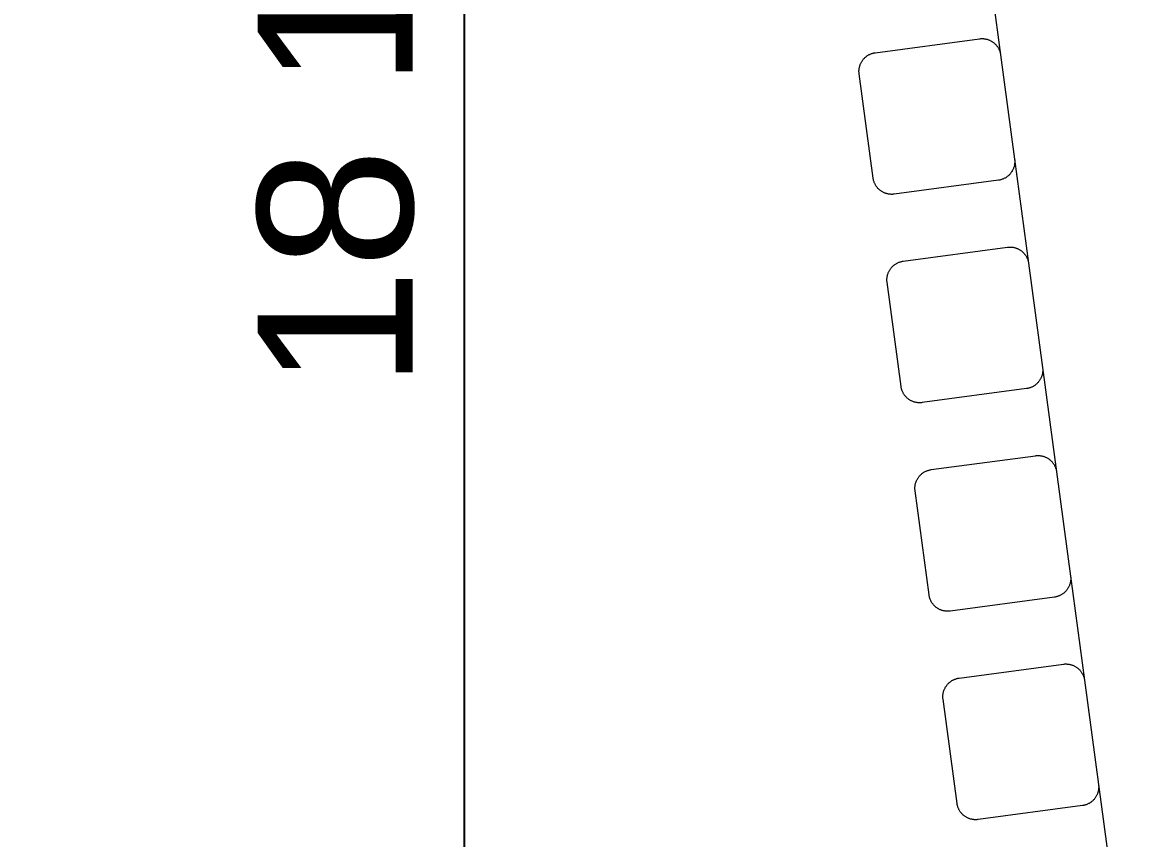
# Model space of a CAD drawing. Header units: inches. Extents: x 1 to 179, y 2 to 121.
# Drawn here: x 125.6 to 137.37, y 104.58 to 113.13 of the extents above; entities that cross this region are included whole.
import ezdxf

# ---------------------------------------------------------------- set-up
doc = ezdxf.new("R2010")
doc.units = ezdxf.units.IN
doc.layers.add('ZANO_R', color=7, linetype='Continuous', lineweight=0)
doc.layers.add('ZANO_W', color=1, linetype='Continuous', lineweight=0)
doc.styles.get("Standard").update_dxf_attribs({"font": 'arial.ttf'})
doc.dimstyles.new('amerykanie', dxfattribs={"dimtxt": 50, "dimasz": 50, "dimexe": 0.5, "dimexo": 0.5, "dimgap": 1, "dimtad": 1, "dimdec": 0, "dimzin": 0, "dimlunit": 5, "dimtxsty": 'Standard', "dimcen": 0.09, "dimclrd": 1, "dimclre": 1, "dimclrt": 1, "dimazin": 0, "dimtfac": 1, "dimtdec": 0, "dimtmove": 0, "dimatfit": 3, "dimfxl": 1, "dimtzin": 0, "dimarcsym": 1})

# ---------------------------------------------------------------- blocks, each defined once
blk = doc.blocks.new('*D412')
at = {"layer": 'ZANO_W', "color": 1, "lineweight": -2}
for p, q in [((133.011, 121.497), (129.727, 121.497)), ((130.227, 120.497), (130.227, 104.397)), ((133.011, 103.397), (129.727, 103.397))]:
    blk.add_line(p, q, dxfattribs=at)
at = {"layer": 'ZANO_W', "color": 1}
for points in [[(130.393, 120.497), (130.06, 120.497), (130.227, 121.497)], [(130.06, 104.397), (130.393, 104.397), (130.227, 103.397)]]:
    blk.add_solid(points, dxfattribs=at)
at = {"layer": 'ZANO_W', "color": 1, "insert": (128.886, 112.447), "char_height": 1.625, "attachment_point": 5, "rotation": 90}
blk.add_mtext('18 1/8', dxfattribs=at)
blk = doc.blocks.new('*D413')
at = {"layer": 'ZANO_W', "color": 1, "lineweight": -2}
blk.add_line((152.675, 106.534), (152.91, 108.289), dxfattribs=at)
blk.add_arc((152.254, 103.397), 4.436, 12.9441, 69.4139, dxfattribs=at)
at = {"layer": 'ZANO_W', "color": 1}
for points in [[(153.854, 107.711), (153.773, 107.388), (152.844, 107.793)], [(156.411, 104.372), (156.742, 104.409), (156.689, 103.397)]]:
    blk.add_solid(points, dxfattribs=at)
at = {"layer": 'ZANO_W', "color": 1, "insert": (157.019, 108.634), "char_height": 1.625, "attachment_point": 5}
blk.add_mtext("82%%d21'", dxfattribs=at)

msp = doc.modelspace()

# ---------------------------------------------------------------- linework, layer by layer
at = {"layer": 'ZANO_R'}
for p, q in [((135.7029, 113.8855), (135.8495, 112.79293)), ((134.53565, 112.81526), (135.62822, 112.96185)), ((135.62822, 112.96185), (135.63489, 112.96263)), ((135.63489, 112.96263), (135.64159, 112.96318)), ((135.64159, 112.96318), (135.64831, 112.96351)), ((135.64831, 112.96351), (135.65503, 112.9636)), ((135.65503, 112.9636), (135.66175, 112.96346)), ((135.66175, 112.96346), (135.66846, 112.9631)), ((135.66846, 112.9631), (135.67516, 112.9625)), ((135.67516, 112.9625), (135.68183, 112.96168)), ((135.68183, 112.96168), (135.68847, 112.96063)), ((135.68847, 112.96063), (135.69507, 112.95935)), ((135.69507, 112.95935), (135.70162, 112.95785)), ((135.70162, 112.95785), (135.70811, 112.95613)), ((135.70811, 112.95613), (135.71455, 112.95418)), ((135.71455, 112.95418), (135.72091, 112.95202)), ((135.72091, 112.95202), (135.7272, 112.94964)), ((135.7272, 112.94964), (135.7334, 112.94705)), ((135.7334, 112.94705), (135.73951, 112.94425)), ((135.73951, 112.94425), (135.74552, 112.94124)), ((135.74552, 112.94124), (135.75142, 112.93803)), ((135.75142, 112.93803), (135.75722, 112.93461)), ((135.75722, 112.93461), (135.76289, 112.931)), ((135.76289, 112.931), (135.76843, 112.9272)), ((135.76843, 112.9272), (135.77384, 112.92322)), ((135.77384, 112.92322), (135.77912, 112.91905)), ((135.77912, 112.91905), (135.78424, 112.9147)), ((135.78424, 112.9147), (135.78922, 112.91018)), ((135.78922, 112.91018), (135.79404, 112.9055)), ((135.79404, 112.9055), (135.79869, 112.90065)), ((135.79869, 112.90065), (135.80318, 112.89564)), ((135.80318, 112.89564), (135.80749, 112.89049)), ((135.80749, 112.89049), (135.81163, 112.88519)), ((135.81163, 112.88519), (135.81558, 112.87975)), ((135.81558, 112.87975), (135.81934, 112.87418)), ((134.42308, 112.7598), (134.42793, 112.76445)), ((134.42793, 112.76445), (134.43293, 112.76894)), ((134.43293, 112.76894), (134.43809, 112.77325)), ((134.43809, 112.77325), (134.44339, 112.77739)), ((134.44339, 112.77739), (134.44882, 112.78134)), ((134.44882, 112.78134), (134.45439, 112.7851)), ((134.45439, 112.7851), (134.46009, 112.78868)), ((134.46009, 112.78868), (134.4659, 112.79205)), ((134.4659, 112.79205), (134.47182, 112.79523)), ((134.47182, 112.79523), (134.47785, 112.7982)), ((134.47785, 112.7982), (134.48398, 112.80096)), ((134.48398, 112.80096), (134.4902, 112.80351)), ((134.4902, 112.80351), (134.4965, 112.80585)), ((134.4965, 112.80585), (134.50288, 112.80797)), ((134.50288, 112.80797), (134.50932, 112.80988)), ((134.50932, 112.80988), (134.51583, 112.81156)), ((134.51583, 112.81156), (134.52239, 112.81302)), ((134.52239, 112.81302), (134.529, 112.81425)), ((134.529, 112.81425), (134.53565, 112.81526)), ((135.81934, 112.87418), (135.82292, 112.86849)), ((135.82292, 112.86849), (135.82629, 112.86268)), ((135.82629, 112.86268), (135.82947, 112.85675)), ((135.82947, 112.85675), (135.83244, 112.85072)), ((135.83244, 112.85072), (135.8352, 112.84459)), ((135.8352, 112.84459), (135.83775, 112.83838)), ((135.83775, 112.83838), (135.84009, 112.83207)), ((135.84009, 112.83207), (135.84221, 112.8257)), ((135.84221, 112.8257), (135.84412, 112.81925)), ((135.84412, 112.81925), (135.8458, 112.81274)), ((135.8458, 112.81274), (135.84726, 112.80618)), ((135.84726, 112.80618), (135.84849, 112.79957)), ((135.84849, 112.79957), (135.8495, 112.79293)), ((135.8495, 112.79293), (135.99609, 111.70036)), ((134.36607, 112.64092), (134.36689, 112.64759)), ((134.36689, 112.64759), (134.36795, 112.65423)), ((134.36795, 112.65423), (134.36922, 112.66083)), ((134.36922, 112.66083), (134.37072, 112.66738)), ((134.37072, 112.66738), (134.37245, 112.67387)), ((134.37245, 112.67387), (134.37439, 112.68031)), ((134.37439, 112.68031), (134.37655, 112.68667)), ((134.37655, 112.68667), (134.37893, 112.69296)), ((134.37893, 112.69296), (134.38152, 112.69916)), ((134.38152, 112.69916), (134.38433, 112.70527)), ((134.38433, 112.70527), (134.38734, 112.71128)), ((134.38734, 112.71128), (134.39055, 112.71719)), ((134.39055, 112.71719), (134.39396, 112.72298)), ((134.39396, 112.72298), (134.39757, 112.72865)), ((134.39757, 112.72865), (134.40137, 112.73419)), ((134.40137, 112.73419), (134.40536, 112.7396)), ((134.40536, 112.7396), (134.40953, 112.74488)), ((134.40953, 112.74488), (134.41387, 112.75)), ((134.41387, 112.75), (134.41839, 112.75498)), ((134.41839, 112.75498), (134.42308, 112.7598)), ((134.36498, 112.62079), (134.36511, 112.62751)), ((134.36507, 112.61407), (134.36498, 112.62079)), ((134.36539, 112.60735), (134.36507, 112.61407)), ((134.36511, 112.62751), (134.36548, 112.63422)), ((134.36594, 112.60065), (134.36539, 112.60735)), ((134.36548, 112.63422), (134.36607, 112.64092)), ((134.36672, 112.59398), (134.36594, 112.60065)), ((134.51332, 111.50141), (134.36672, 112.59398)), ((135.97849, 111.58906), (135.97548, 111.58305)), ((135.98129, 111.59517), (135.97849, 111.58906)), ((135.98388, 111.60138), (135.98129, 111.59517)), ((135.98626, 111.60766), (135.98388, 111.60138)), ((135.98842, 111.61403), (135.98626, 111.60766)), ((135.99037, 111.62046), (135.98842, 111.61403)), ((135.99209, 111.62696), (135.99037, 111.62046)), ((135.99359, 111.63351), (135.99209, 111.62696)), ((135.99487, 111.64011), (135.99359, 111.63351)), ((135.99592, 111.64675), (135.99487, 111.64011)), ((135.99674, 111.65342), (135.99592, 111.64675)), ((135.99609, 111.70036), (135.99687, 111.69368)), ((135.99609, 111.70036), (136.14269, 110.60779)), ((135.99734, 111.66011), (135.99674, 111.65342)), ((135.99687, 111.69368), (135.99742, 111.68698)), ((135.9977, 111.66683), (135.99734, 111.66011)), ((135.99742, 111.68698), (135.99775, 111.68027)), ((135.99784, 111.67355), (135.9977, 111.66683)), ((135.99775, 111.68027), (135.99784, 111.67355)), ((134.51432, 111.49476), (134.51332, 111.50141)), ((134.51556, 111.48815), (134.51432, 111.49476)), ((134.51702, 111.48159), (134.51556, 111.48815)), ((134.5187, 111.47508), (134.51702, 111.48159)), ((134.5206, 111.46864), (134.5187, 111.47508)), ((134.52272, 111.46226), (134.5206, 111.46864)), ((135.82717, 111.47908), (134.7346, 111.33248)), ((135.83381, 111.48008), (135.82717, 111.47908)), ((135.84042, 111.48132), (135.83381, 111.48008)), ((135.84698, 111.48278), (135.84042, 111.48132)), ((135.85349, 111.48446), (135.84698, 111.48278)), ((135.85994, 111.48636), (135.85349, 111.48446)), ((135.86631, 111.48848), (135.85994, 111.48636)), ((135.87262, 111.49082), (135.86631, 111.48848)), ((135.87883, 111.49337), (135.87262, 111.49082)), ((135.88496, 111.49614), (135.87883, 111.49337)), ((135.89099, 111.49911), (135.88496, 111.49614)), ((135.89692, 111.50228), (135.89099, 111.49911)), ((135.90273, 111.50566), (135.89692, 111.50228)), ((135.90842, 111.50923), (135.90273, 111.50566)), ((135.91399, 111.51299), (135.90842, 111.50923)), ((135.91943, 111.51695), (135.91399, 111.51299)), ((135.92473, 111.52108), (135.91943, 111.51695)), ((135.92988, 111.5254), (135.92473, 111.52108)), ((135.93489, 111.52988), (135.92988, 111.5254)), ((135.93974, 111.53454), (135.93489, 111.52988)), ((135.94442, 111.53936), (135.93974, 111.53454)), ((135.94894, 111.54433), (135.94442, 111.53936)), ((135.95329, 111.54946), (135.94894, 111.54433)), ((135.95746, 111.55473), (135.95329, 111.54946)), ((135.96144, 111.56014), (135.95746, 111.55473)), ((135.96524, 111.56569), (135.96144, 111.56014)), ((135.96885, 111.57136), (135.96524, 111.56569)), ((135.97227, 111.57715), (135.96885, 111.57136)), ((135.97548, 111.58305), (135.97227, 111.57715)), ((134.52506, 111.45596), (134.52272, 111.46226)), ((134.52761, 111.44974), (134.52506, 111.45596)), ((134.53038, 111.44361), (134.52761, 111.44974)), ((134.53335, 111.43758), (134.53038, 111.44361)), ((134.53652, 111.43166), (134.53335, 111.43758)), ((134.5399, 111.42585), (134.53652, 111.43166)), ((134.54347, 111.42015), (134.5399, 111.42585)), ((134.54723, 111.41458), (134.54347, 111.42015)), ((134.55119, 111.40915), (134.54723, 111.41458)), ((134.55532, 111.40385), (134.55119, 111.40915)), ((134.55963, 111.39869), (134.55532, 111.40385)), ((134.56412, 111.39369), (134.55963, 111.39869)), ((134.56878, 111.38884), (134.56412, 111.39369)), ((134.5736, 111.38415), (134.56878, 111.38884)), ((134.57857, 111.37963), (134.5736, 111.38415)), ((134.5837, 111.37529), (134.57857, 111.37963)), ((134.58897, 111.37112), (134.5837, 111.37529)), ((134.59438, 111.36713), (134.58897, 111.37112)), ((134.59993, 111.36333), (134.59438, 111.36713)), ((134.6056, 111.35972), (134.59993, 111.36333)), ((134.61139, 111.35631), (134.6056, 111.35972)), ((134.61729, 111.3531), (134.61139, 111.35631)), ((134.6233, 111.35009), (134.61729, 111.3531)), ((134.62941, 111.34728), (134.6233, 111.35009)), ((134.63562, 111.34469), (134.62941, 111.34728)), ((134.6419, 111.34231), (134.63562, 111.34469)), ((134.64827, 111.34015), (134.6419, 111.34231)), ((134.6547, 111.33821), (134.64827, 111.34015)), ((134.6612, 111.33648), (134.6547, 111.33821)), ((134.66775, 111.33498), (134.6612, 111.33648)), ((134.67435, 111.33371), (134.66775, 111.33498)), ((134.68099, 111.33266), (134.67435, 111.33371)), ((134.68766, 111.33183), (134.68099, 111.33266)), ((134.69435, 111.33124), (134.68766, 111.33183)), ((134.70107, 111.33087), (134.69435, 111.33124)), ((134.70779, 111.33074), (134.70107, 111.33087)), ((134.71451, 111.33083), (134.70779, 111.33074)), ((134.72122, 111.33115), (134.71451, 111.33083)), ((134.72792, 111.3317), (134.72122, 111.33115)), ((134.7346, 111.33248), (134.72792, 111.3317)), ((134.82884, 110.63012), (135.92141, 110.77671)), ((135.92141, 110.77671), (135.92808, 110.77749)), ((135.92808, 110.77749), (135.93478, 110.77804)), ((135.93478, 110.77804), (135.9415, 110.77836)), ((135.9415, 110.77836), (135.94822, 110.77846)), ((135.94822, 110.77846), (135.95494, 110.77832)), ((135.95494, 110.77832), (135.96165, 110.77796)), ((135.96165, 110.77796), (135.96834, 110.77736)), ((135.96834, 110.77736), (135.97501, 110.77654)), ((135.97501, 110.77654), (135.98165, 110.77549)), ((135.98165, 110.77549), (135.98825, 110.77421)), ((135.98825, 110.77421), (135.99481, 110.77271)), ((135.99481, 110.77271), (136.0013, 110.77099)), ((136.0013, 110.77099), (136.00774, 110.76904)), ((136.00774, 110.76904), (136.0141, 110.76688)), ((136.0141, 110.76688), (136.02039, 110.7645)), ((136.02039, 110.7645), (136.02659, 110.76191)), ((136.02659, 110.76191), (136.0327, 110.75911)), ((136.0327, 110.75911), (136.03871, 110.7561)), ((136.03871, 110.7561), (136.04461, 110.75288)), ((136.04461, 110.75288), (136.0504, 110.74947)), ((136.0504, 110.74947), (136.05607, 110.74586)), ((136.05607, 110.74586), (136.06162, 110.74206)), ((136.06162, 110.74206), (136.06703, 110.73808)), ((136.06703, 110.73808), (136.0723, 110.73391)), ((136.0723, 110.73391), (136.07743, 110.72956)), ((136.07743, 110.72956), (136.08241, 110.72504)), ((136.08241, 110.72504), (136.08722, 110.72035)), ((136.08722, 110.72035), (136.09188, 110.71551)), ((136.09188, 110.71551), (136.09637, 110.7105)), ((136.09637, 110.7105), (136.10068, 110.70535)), ((136.10068, 110.70535), (136.10482, 110.70005)), ((136.10482, 110.70005), (136.10877, 110.69461)), ((136.10877, 110.69461), (136.11253, 110.68904)), ((136.11253, 110.68904), (136.1161, 110.68335)), ((136.1161, 110.68335), (136.11948, 110.67753)), ((136.11948, 110.67753), (136.12265, 110.67161)), ((136.12265, 110.67161), (136.12562, 110.66558)), ((136.12562, 110.66558), (136.12839, 110.65945)), ((136.12839, 110.65945), (136.13094, 110.65323)), ((136.13094, 110.65323), (136.13328, 110.64693)), ((136.13328, 110.64693), (136.1354, 110.64055)), ((134.67751, 110.52013), (134.68052, 110.52614)), ((134.68052, 110.52614), (134.68374, 110.53204)), ((134.68374, 110.53204), (134.68715, 110.53783)), ((134.68715, 110.53783), (134.69076, 110.54351)), ((134.69076, 110.54351), (134.69456, 110.54905)), ((134.69456, 110.54905), (134.69854, 110.55446)), ((134.69854, 110.55446), (134.70271, 110.55973)), ((134.70271, 110.55973), (134.70706, 110.56486)), ((134.70706, 110.56486), (134.71158, 110.56984)), ((134.71158, 110.56984), (134.71627, 110.57465)), ((134.71627, 110.57465), (134.72112, 110.57931)), ((134.72112, 110.57931), (134.72612, 110.5838)), ((134.72612, 110.5838), (134.73127, 110.58811)), ((134.73127, 110.58811), (134.73657, 110.59225)), ((134.73657, 110.59225), (134.74201, 110.5962)), ((134.74201, 110.5962), (134.74758, 110.59996)), ((134.74758, 110.59996), (134.75327, 110.60353)), ((134.75327, 110.60353), (134.75909, 110.60691)), ((134.75909, 110.60691), (134.76501, 110.61008)), ((134.76501, 110.61008), (134.77104, 110.61306)), ((134.77104, 110.61306), (134.77717, 110.61582)), ((134.77717, 110.61582), (134.78339, 110.61837)), ((134.78339, 110.61837), (134.78969, 110.62071)), ((134.78969, 110.62071), (134.79607, 110.62283)), ((134.79607, 110.62283), (134.80251, 110.62473)), ((134.80251, 110.62473), (134.80902, 110.62642)), ((134.80902, 110.62642), (134.81558, 110.62787)), ((134.81558, 110.62787), (134.82219, 110.62911)), ((134.82219, 110.62911), (134.82884, 110.63012)), ((136.1354, 110.64055), (136.1373, 110.63411)), ((136.1373, 110.63411), (136.13899, 110.6276)), ((136.13899, 110.6276), (136.14044, 110.62104)), ((136.14044, 110.62104), (136.14168, 110.61443)), ((136.14168, 110.61443), (136.14269, 110.60779)), ((136.14269, 110.60779), (136.28928, 109.51521)), ((134.65816, 110.43565), (134.6583, 110.44237)), ((134.65826, 110.42893), (134.65816, 110.43565)), ((134.65858, 110.42221), (134.65826, 110.42893)), ((134.6583, 110.44237), (134.65867, 110.44908)), ((134.65913, 110.41551), (134.65858, 110.42221)), ((134.65867, 110.44908), (134.65926, 110.45577)), ((134.65991, 110.40884), (134.65913, 110.41551)), ((134.65926, 110.45577), (134.66008, 110.46245)), ((134.8065, 109.31627), (134.65991, 110.40884)), ((134.66008, 110.46245), (134.66113, 110.46908)), ((134.66113, 110.46908), (134.66241, 110.47568)), ((134.66241, 110.47568), (134.66391, 110.48224)), ((134.66391, 110.48224), (134.66563, 110.48873)), ((134.66563, 110.48873), (134.66758, 110.49517)), ((134.66758, 110.49517), (134.66974, 110.50153)), ((134.66974, 110.50153), (134.67212, 110.50782)), ((134.67212, 110.50782), (134.67471, 110.51402)), ((134.67471, 110.51402), (134.67751, 110.52013)), ((136.28993, 109.46828), (136.28911, 109.46161)), ((136.28928, 109.51521), (136.29006, 109.50854)), ((136.28928, 109.51521), (136.43587, 108.42264)), ((136.29052, 109.47497), (136.28993, 109.46828)), ((136.29006, 109.50854), (136.29061, 109.50184)), ((136.29089, 109.48168), (136.29052, 109.47497)), ((136.29061, 109.50184), (136.29093, 109.49513)), ((136.29103, 109.4884), (136.29089, 109.48168)), ((136.29093, 109.49513), (136.29103, 109.4884)), ((136.23292, 109.3494), (136.22808, 109.34474)), ((136.23761, 109.35421), (136.23292, 109.3494)), ((136.24213, 109.35919), (136.23761, 109.35421)), ((136.24648, 109.36432), (136.24213, 109.35919)), ((136.25065, 109.36959), (136.24648, 109.36432)), ((136.25463, 109.375), (136.25065, 109.36959)), ((136.25843, 109.38055), (136.25463, 109.375)), ((136.26204, 109.38622), (136.25843, 109.38055)), ((136.26545, 109.39201), (136.26204, 109.38622)), ((136.26867, 109.39791), (136.26545, 109.39201)), ((136.27168, 109.40392), (136.26867, 109.39791)), ((136.27448, 109.41003), (136.27168, 109.40392)), ((136.27707, 109.41623), (136.27448, 109.41003)), ((136.27945, 109.42252), (136.27707, 109.41623)), ((136.28161, 109.42888), (136.27945, 109.42252)), ((136.28356, 109.43532), (136.28161, 109.42888)), ((136.28528, 109.44182), (136.28356, 109.43532)), ((136.28678, 109.44837), (136.28528, 109.44182)), ((136.28806, 109.45497), (136.28678, 109.44837)), ((136.28911, 109.46161), (136.28806, 109.45497)), ((134.80751, 109.30962), (134.8065, 109.31627)), ((134.80875, 109.30301), (134.80751, 109.30962)), ((134.8102, 109.29645), (134.80875, 109.30301)), ((134.81189, 109.28994), (134.8102, 109.29645)), ((134.81379, 109.2835), (134.81189, 109.28994)), ((134.81591, 109.27712), (134.81379, 109.2835)), ((134.81825, 109.27082), (134.81591, 109.27712)), ((134.8208, 109.2646), (134.81825, 109.27082)), ((134.82357, 109.25847), (134.8208, 109.2646)), ((134.82654, 109.25244), (134.82357, 109.25847)), ((134.82971, 109.24652), (134.82654, 109.25244)), ((134.83309, 109.2407), (134.82971, 109.24652)), ((134.83666, 109.23501), (134.83309, 109.2407)), ((134.84042, 109.22944), (134.83666, 109.23501)), ((136.12036, 109.29394), (135.02778, 109.14734)), ((136.127, 109.29494), (136.12036, 109.29394)), ((136.13361, 109.29618), (136.127, 109.29494)), ((136.14017, 109.29764), (136.13361, 109.29618)), ((136.14668, 109.29932), (136.14017, 109.29764)), ((136.15312, 109.30122), (136.14668, 109.29932)), ((136.1595, 109.30334), (136.15312, 109.30122)), ((136.1658, 109.30568), (136.1595, 109.30334)), ((136.17202, 109.30823), (136.1658, 109.30568)), ((136.17815, 109.311), (136.17202, 109.30823)), ((136.18418, 109.31397), (136.17815, 109.311)), ((136.1901, 109.31714), (136.18418, 109.31397)), ((136.19592, 109.32052), (136.1901, 109.31714)), ((136.20161, 109.32409), (136.19592, 109.32052)), ((136.20718, 109.32785), (136.20161, 109.32409)), ((136.21262, 109.3318), (136.20718, 109.32785)), ((136.21792, 109.33594), (136.21262, 109.3318)), ((136.22307, 109.34025), (136.21792, 109.33594)), ((136.22808, 109.34474), (136.22307, 109.34025)), ((134.84437, 109.224), (134.84042, 109.22944)), ((134.84851, 109.2187), (134.84437, 109.224)), ((134.85282, 109.21355), (134.84851, 109.2187)), ((134.85731, 109.20855), (134.85282, 109.21355)), ((134.86197, 109.2037), (134.85731, 109.20855)), ((134.86678, 109.19901), (134.86197, 109.2037)), ((134.87176, 109.19449), (134.86678, 109.19901)), ((134.87689, 109.19014), (134.87176, 109.19449)), ((134.88216, 109.18597), (134.87689, 109.19014)), ((134.88757, 109.18199), (134.88216, 109.18597)), ((134.89312, 109.17819), (134.88757, 109.18199)), ((134.89879, 109.17458), (134.89312, 109.17819)), ((134.90458, 109.17117), (134.89879, 109.17458)), ((134.91048, 109.16795), (134.90458, 109.17117)), ((134.91649, 109.16495), (134.91048, 109.16795)), ((134.9226, 109.16214), (134.91649, 109.16495)), ((134.9288, 109.15955), (134.9226, 109.16214)), ((134.93509, 109.15717), (134.9288, 109.15955)), ((134.94145, 109.15501), (134.93509, 109.15717)), ((134.94789, 109.15306), (134.94145, 109.15501)), ((134.95439, 109.15134), (134.94789, 109.15306)), ((134.96094, 109.14984), (134.95439, 109.15134)), ((134.96754, 109.14856), (134.96094, 109.14984)), ((134.97418, 109.14751), (134.96754, 109.14856)), ((134.98085, 109.14669), (134.97418, 109.14751)), ((134.98754, 109.1461), (134.98085, 109.14669)), ((134.99425, 109.14573), (134.98754, 109.1461)), ((135.00097, 109.14559), (134.99425, 109.14573)), ((135.0077, 109.14569), (135.00097, 109.14559)), ((135.01441, 109.14601), (135.0077, 109.14569)), ((135.02111, 109.14656), (135.01441, 109.14601)), ((135.02778, 109.14734), (135.02111, 109.14656)), ((135.12202, 108.44497), (136.21459, 108.59157)), ((136.21459, 108.59157), (136.22127, 108.59235)), ((136.22127, 108.59235), (136.22797, 108.5929)), ((136.22797, 108.5929), (136.23468, 108.59322)), ((136.23468, 108.59322), (136.2414, 108.59332)), ((136.2414, 108.59332), (136.24812, 108.59318)), ((136.24812, 108.59318), (136.25484, 108.59281)), ((136.25484, 108.59281), (136.26153, 108.59222)), ((136.26153, 108.59222), (136.2682, 108.5914)), ((136.2682, 108.5914), (136.27484, 108.59035)), ((136.27484, 108.59035), (136.28144, 108.58907)), ((136.28144, 108.58907), (136.28799, 108.58757)), ((136.28799, 108.58757), (136.29449, 108.58585)), ((136.29449, 108.58585), (136.30092, 108.5839)), ((136.30092, 108.5839), (136.30729, 108.58174)), ((136.30729, 108.58174), (136.31358, 108.57936)), ((136.31358, 108.57936), (136.31978, 108.57677)), ((136.31978, 108.57677), (136.32589, 108.57396)), ((136.32589, 108.57396), (136.3319, 108.57095)), ((136.3319, 108.57095), (136.3378, 108.56774)), ((136.3378, 108.56774), (136.34359, 108.56433)), ((136.34359, 108.56433), (136.34926, 108.56072)), ((136.34926, 108.56072), (136.35481, 108.55692)), ((136.35481, 108.55692), (136.36022, 108.55293)), ((136.36022, 108.55293), (136.36549, 108.54877)), ((136.36549, 108.54877), (136.37062, 108.54442)), ((136.37062, 108.54442), (136.37559, 108.5399)), ((136.37559, 108.5399), (136.38041, 108.53521)), ((136.38041, 108.53521), (136.38507, 108.53036)), ((136.38507, 108.53036), (136.38956, 108.52536)), ((136.38956, 108.52536), (136.39387, 108.5202)), ((135.02446, 108.40297), (135.02976, 108.4071)), ((135.02976, 108.4071), (135.0352, 108.41106)), ((135.0352, 108.41106), (135.04077, 108.41482)), ((135.04077, 108.41482), (135.04646, 108.41839)), ((135.04646, 108.41839), (135.05227, 108.42177)), ((135.05227, 108.42177), (135.0582, 108.42494)), ((135.0582, 108.42494), (135.06423, 108.42791)), ((135.06423, 108.42791), (135.07036, 108.43068)), ((135.07036, 108.43068), (135.07657, 108.43323)), ((135.07657, 108.43323), (135.08288, 108.43557)), ((135.08288, 108.43557), (135.08925, 108.43769)), ((135.08925, 108.43769), (135.0957, 108.43959)), ((135.0957, 108.43959), (135.10221, 108.44127)), ((135.10221, 108.44127), (135.10877, 108.44273)), ((135.10877, 108.44273), (135.11538, 108.44397)), ((135.11538, 108.44397), (135.12202, 108.44497)), ((136.39387, 108.5202), (136.398, 108.51491)), ((136.398, 108.51491), (136.40196, 108.50947)), ((136.40196, 108.50947), (136.40572, 108.5039)), ((136.40572, 108.5039), (136.40929, 108.49821)), ((136.40929, 108.49821), (136.41267, 108.49239)), ((136.41267, 108.49239), (136.41584, 108.48647)), ((136.41584, 108.48647), (136.41881, 108.48044)), ((136.41881, 108.48044), (136.42158, 108.47431)), ((136.42158, 108.47431), (136.42413, 108.46809)), ((136.42413, 108.46809), (136.42647, 108.46179)), ((136.42647, 108.46179), (136.42859, 108.45541)), ((136.42859, 108.45541), (136.43049, 108.44897)), ((136.43049, 108.44897), (136.43217, 108.44246)), ((136.43217, 108.44246), (136.43363, 108.4359)), ((136.43363, 108.4359), (136.43487, 108.42929)), ((136.43487, 108.42929), (136.43587, 108.42264)), ((136.43587, 108.42264), (136.58247, 107.33007)), ((134.95432, 108.28394), (134.9556, 108.29054)), ((134.9556, 108.29054), (134.9571, 108.29709)), ((134.9571, 108.29709), (134.95882, 108.30359)), ((134.95882, 108.30359), (134.96077, 108.31002)), ((134.96077, 108.31002), (134.96293, 108.31639)), ((134.96293, 108.31639), (134.96531, 108.32268)), ((134.96531, 108.32268), (134.9679, 108.32888)), ((134.9679, 108.32888), (134.9707, 108.33499)), ((134.9707, 108.33499), (134.97371, 108.341)), ((134.97371, 108.341), (134.97693, 108.3469)), ((134.97693, 108.3469), (134.98034, 108.35269)), ((134.98034, 108.35269), (134.98395, 108.35836)), ((134.98395, 108.35836), (134.98775, 108.36391)), ((134.98775, 108.36391), (134.99173, 108.36932)), ((134.99173, 108.36932), (134.9959, 108.37459)), ((134.9959, 108.37459), (135.00025, 108.37972)), ((135.00025, 108.37972), (135.00477, 108.38469)), ((135.00477, 108.38469), (135.00945, 108.38951)), ((135.00945, 108.38951), (135.0143, 108.39417)), ((135.0143, 108.39417), (135.01931, 108.39866)), ((135.01931, 108.39866), (135.02446, 108.40297)), ((134.95135, 108.2505), (134.95149, 108.25723)), ((134.95144, 108.24378), (134.95135, 108.2505)), ((134.95177, 108.23707), (134.95144, 108.24378)), ((134.95149, 108.25723), (134.95185, 108.26394)), ((134.95232, 108.23037), (134.95177, 108.23707)), ((134.95185, 108.26394), (134.95245, 108.27063)), ((134.9531, 108.22369), (134.95232, 108.23037)), ((134.95245, 108.27063), (134.95327, 108.2773)), ((135.09969, 107.13112), (134.9531, 108.22369)), ((134.95327, 108.2773), (134.95432, 108.28394)), ((136.57026, 107.23109), (136.56767, 107.22489)), ((136.57264, 107.23738), (136.57026, 107.23109)), ((136.5748, 107.24374), (136.57264, 107.23738)), ((136.57674, 107.25018), (136.5748, 107.24374)), ((136.57847, 107.25667), (136.57674, 107.25018)), ((136.57997, 107.26323), (136.57847, 107.25667)), ((136.58125, 107.26983), (136.57997, 107.26323)), ((136.5823, 107.27646), (136.58125, 107.26983)), ((136.58312, 107.28314), (136.5823, 107.27646)), ((136.58247, 107.33007), (136.58325, 107.3234)), ((136.58247, 107.33007), (136.72906, 106.2375)), ((136.58371, 107.28983), (136.58312, 107.28314)), ((136.58325, 107.3234), (136.5838, 107.3167)), ((136.58408, 107.29654), (136.58371, 107.28983)), ((136.5838, 107.3167), (136.58412, 107.30998)), ((136.58421, 107.30326), (136.58408, 107.29654)), ((136.58412, 107.30998), (136.58421, 107.30326)), ((135.1007, 107.12448), (135.09969, 107.13112)), ((135.10193, 107.11787), (135.1007, 107.12448)), ((135.10339, 107.11131), (135.10193, 107.11787)), ((136.43336, 107.11249), (136.4268, 107.11103)), ((136.43987, 107.11418), (136.43336, 107.11249)), ((136.44631, 107.11608), (136.43987, 107.11418)), ((136.45269, 107.1182), (136.44631, 107.11608)), ((136.45899, 107.12054), (136.45269, 107.1182)), ((136.46521, 107.12309), (136.45899, 107.12054)), ((136.47134, 107.12585), (136.46521, 107.12309)), ((136.47737, 107.12882), (136.47134, 107.12585)), ((136.48329, 107.132), (136.47737, 107.12882)), ((136.4891, 107.13537), (136.48329, 107.132)), ((136.4948, 107.13895), (136.4891, 107.13537)), ((136.50037, 107.14271), (136.4948, 107.13895)), ((136.50581, 107.14666), (136.50037, 107.14271)), ((136.5111, 107.1508), (136.50581, 107.14666)), ((136.51626, 107.15511), (136.5111, 107.1508)), ((136.52126, 107.1596), (136.51626, 107.15511)), ((136.52611, 107.16425), (136.52126, 107.1596)), ((136.5308, 107.16907), (136.52611, 107.16425)), ((136.53532, 107.17405), (136.5308, 107.16907)), ((136.53966, 107.17918), (136.53532, 107.17405)), ((136.54383, 107.18445), (136.53966, 107.17918)), ((136.54782, 107.18986), (136.54383, 107.18445)), ((136.55162, 107.1954), (136.54782, 107.18986)), ((136.55523, 107.20107), (136.55162, 107.1954)), ((136.55864, 107.20687), (136.55523, 107.20107)), ((136.56185, 107.21277), (136.55864, 107.20687)), ((136.56486, 107.21878), (136.56185, 107.21277)), ((136.56767, 107.22489), (136.56486, 107.21878)), ((135.10507, 107.1048), (135.10339, 107.11131)), ((135.10698, 107.09835), (135.10507, 107.1048)), ((135.1091, 107.09198), (135.10698, 107.09835)), ((135.11144, 107.08567), (135.1091, 107.09198)), ((135.11399, 107.07946), (135.11144, 107.08567)), ((135.11675, 107.07333), (135.11399, 107.07946)), ((135.11972, 107.0673), (135.11675, 107.07333)), ((135.1229, 107.06137), (135.11972, 107.0673)), ((135.12627, 107.05556), (135.1229, 107.06137)), ((135.12985, 107.04987), (135.12627, 107.05556)), ((135.13361, 107.0443), (135.12985, 107.04987)), ((135.13756, 107.03886), (135.13361, 107.0443)), ((135.1417, 107.03356), (135.13756, 107.03886)), ((135.14601, 107.02841), (135.1417, 107.03356)), ((135.1505, 107.0234), (135.14601, 107.02841)), ((135.15515, 107.01856), (135.1505, 107.0234)), ((135.15997, 107.01387), (135.15515, 107.01856)), ((135.16495, 107.00935), (135.15997, 107.01387)), ((135.17007, 107.005), (135.16495, 107.00935)), ((135.17535, 107.00083), (135.17007, 107.005)), ((135.18076, 106.99685), (135.17535, 107.00083)), ((135.1863, 106.99305), (135.18076, 106.99685)), ((136.41354, 107.10879), (135.32097, 106.9622)), ((136.42019, 107.1098), (136.41354, 107.10879)), ((136.4268, 107.11103), (136.42019, 107.1098)), ((135.19197, 106.98944), (135.1863, 106.99305)), ((135.19777, 106.98603), (135.19197, 106.98944)), ((135.20367, 106.98281), (135.19777, 106.98603)), ((135.20968, 106.9798), (135.20367, 106.98281)), ((135.21579, 106.977), (135.20968, 106.9798)), ((135.22199, 106.97441), (135.21579, 106.977)), ((135.22828, 106.97203), (135.22199, 106.97441)), ((135.23464, 106.96987), (135.22828, 106.97203)), ((135.24108, 106.96792), (135.23464, 106.96987)), ((135.24757, 106.9662), (135.24108, 106.96792)), ((135.25413, 106.9647), (135.24757, 106.9662)), ((135.26072, 106.96342), (135.25413, 106.9647)), ((135.26736, 106.96237), (135.26072, 106.96342)), ((135.27403, 106.96155), (135.26736, 106.96237)), ((135.28073, 106.96095), (135.27403, 106.96155)), ((135.28744, 106.96059), (135.28073, 106.96095)), ((135.29416, 106.96045), (135.28744, 106.96059)), ((135.30088, 106.96055), (135.29416, 106.96045)), ((135.3076, 106.96087), (135.30088, 106.96055)), ((135.3143, 106.96142), (135.3076, 106.96087)), ((135.32097, 106.9622), (135.3143, 106.96142)), ((135.41521, 106.25983), (136.50778, 106.40643)), ((136.50778, 106.40643), (136.51446, 106.40721)), ((136.51446, 106.40721), (136.52116, 106.40776)), ((136.52116, 106.40776), (136.52787, 106.40808)), ((136.52787, 106.40808), (136.53459, 106.40817)), ((136.53459, 106.40817), (136.54131, 106.40804)), ((136.54131, 106.40804), (136.54802, 106.40767)), ((136.54802, 106.40767), (136.55472, 106.40708)), ((136.55472, 106.40708), (136.56139, 106.40625)), ((136.56139, 106.40625), (136.56803, 106.4052)), ((136.56803, 106.4052), (136.57463, 106.40393)), ((136.57463, 106.40393), (136.58118, 106.40243)), ((136.58118, 106.40243), (136.58768, 106.4007)), ((136.58768, 106.4007), (136.59411, 106.39876)), ((136.59411, 106.39876), (136.60048, 106.3966)), ((136.60048, 106.3966), (136.60676, 106.39422)), ((136.60676, 106.39422), (136.61297, 106.39162)), ((136.61297, 106.39162), (136.61907, 106.38882)), ((136.61907, 106.38882), (136.62509, 106.38581)), ((136.62509, 106.38581), (136.63099, 106.3826)), ((136.63099, 106.3826), (136.63678, 106.37919)), ((136.63678, 106.37919), (136.64245, 106.37558)), ((136.64245, 106.37558), (136.648, 106.37178)), ((136.648, 106.37178), (136.65341, 106.36779)), ((136.65341, 106.36779), (136.65868, 106.36362)), ((136.65868, 106.36362), (136.66381, 106.35928)), ((136.66381, 106.35928), (136.66878, 106.35476)), ((136.66878, 106.35476), (136.6736, 106.35007)), ((136.6736, 106.35007), (136.67826, 106.34522)), ((136.67826, 106.34522), (136.68274, 106.34022)), ((136.68274, 106.34022), (136.68706, 106.33506)), ((136.68706, 106.33506), (136.69119, 106.32976)), ((136.69119, 106.32976), (136.69514, 106.32433)), ((136.69514, 106.32433), (136.69891, 106.31876)), ((136.69891, 106.31876), (136.70248, 106.31306)), ((136.70248, 106.31306), (136.70586, 106.30725)), ((136.70586, 106.30725), (136.70903, 106.30133)), ((136.70903, 106.30133), (136.712, 106.2953)), ((136.712, 106.2953), (136.71476, 106.28917)), ((136.71476, 106.28917), (136.71732, 106.28295)), ((135.27353, 106.16755), (135.27713, 106.17322)), ((135.27713, 106.17322), (135.28093, 106.17877)), ((135.28093, 106.17877), (135.28492, 106.18418)), ((135.28492, 106.18418), (135.28909, 106.18945)), ((135.28909, 106.18945), (135.29344, 106.19458)), ((135.29344, 106.19458), (135.29796, 106.19955)), ((135.29796, 106.19955), (135.30264, 106.20437)), ((135.30264, 106.20437), (135.30749, 106.20903)), ((135.30749, 106.20903), (135.3125, 106.21351)), ((135.3125, 106.21351), (135.31765, 106.21783)), ((135.31765, 106.21783), (135.32295, 106.22196)), ((135.32295, 106.22196), (135.32839, 106.22592)), ((135.32839, 106.22592), (135.33396, 106.22968)), ((135.33396, 106.22968), (135.33965, 106.23325)), ((135.33965, 106.23325), (135.34546, 106.23663)), ((135.34546, 106.23663), (135.35139, 106.2398)), ((135.35139, 106.2398), (135.35742, 106.24277)), ((135.35742, 106.24277), (135.36354, 106.24553)), ((135.36354, 106.24553), (135.36976, 106.24809)), ((135.36976, 106.24809), (135.37606, 106.25043)), ((135.37606, 106.25043), (135.38244, 106.25255)), ((135.38244, 106.25255), (135.38889, 106.25445)), ((135.38889, 106.25445), (135.3954, 106.25613)), ((135.3954, 106.25613), (135.40196, 106.25759)), ((135.40196, 106.25759), (135.40857, 106.25882)), ((135.40857, 106.25882), (135.41521, 106.25983)), ((136.71732, 106.28295), (136.71966, 106.27665)), ((136.71966, 106.27665), (136.72178, 106.27027)), ((136.72178, 106.27027), (136.72368, 106.26382)), ((136.72368, 106.26382), (136.72536, 106.25732)), ((136.72536, 106.25732), (136.72682, 106.25076)), ((136.72682, 106.25076), (136.72805, 106.24415)), ((136.72805, 106.24415), (136.72906, 106.2375)), ((136.72906, 106.2375), (136.87566, 105.14493)), ((135.24454, 106.06536), (135.24468, 106.07208)), ((135.24463, 106.05864), (135.24454, 106.06536)), ((135.24496, 106.05193), (135.24463, 106.05864)), ((135.24468, 106.07208), (135.24504, 106.07879)), ((135.24504, 106.07879), (135.24564, 106.08549)), ((135.24564, 106.08549), (135.24646, 106.09216)), ((135.24646, 106.09216), (135.24751, 106.0988)), ((135.24751, 106.0988), (135.24879, 106.1054)), ((135.24879, 106.1054), (135.25029, 106.11195)), ((135.25029, 106.11195), (135.25201, 106.11845)), ((135.25201, 106.11845), (135.25395, 106.12488)), ((135.25395, 106.12488), (135.25612, 106.13125)), ((135.25612, 106.13125), (135.2585, 106.13753)), ((135.2585, 106.13753), (135.26109, 106.14374)), ((135.26109, 106.14374), (135.26389, 106.14985)), ((135.26389, 106.14985), (135.2669, 106.15586)), ((135.2669, 106.15586), (135.27011, 106.16176)), ((135.27011, 106.16176), (135.27353, 106.16755)), ((135.24551, 106.04523), (135.24496, 106.05193)), ((135.24629, 106.03855), (135.24551, 106.04523)), ((135.39288, 104.94598), (135.24629, 106.03855)), ((136.87566, 105.14493), (136.87644, 105.13825)), ((136.87566, 105.14493), (137.0574, 103.79041)), ((136.87644, 105.13825), (136.87699, 105.13156)), ((136.87727, 105.1114), (136.8769, 105.10469)), ((136.87699, 105.13156), (136.87731, 105.12484)), ((136.8774, 105.11812), (136.87727, 105.1114)), ((136.87731, 105.12484), (136.8774, 105.11812)), ((136.83285, 104.99403), (136.82851, 104.98891)), ((136.83702, 104.99931), (136.83285, 104.99403)), ((136.84101, 105.00472), (136.83702, 104.99931)), ((136.84481, 105.01026), (136.84101, 105.00472)), ((136.84842, 105.01593), (136.84481, 105.01026)), ((136.85183, 105.02172), (136.84842, 105.01593)), ((136.85504, 105.02763), (136.85183, 105.02172)), ((136.85805, 105.03364), (136.85504, 105.02763)), ((136.86085, 105.03975), (136.85805, 105.03364)), ((136.86345, 105.04595), (136.86085, 105.03975)), ((136.86583, 105.05224), (136.86345, 105.04595)), ((136.86799, 105.0586), (136.86583, 105.05224)), ((136.86993, 105.06503), (136.86799, 105.0586)), ((136.87166, 105.07153), (136.86993, 105.06503)), ((136.87316, 105.07808), (136.87166, 105.07153)), ((136.87443, 105.08468), (136.87316, 105.07808)), ((136.87548, 105.09132), (136.87443, 105.08468)), ((136.87631, 105.09799), (136.87548, 105.09132)), ((136.8769, 105.10469), (136.87631, 105.09799)), ((135.39389, 104.93934), (135.39288, 104.94598)), ((135.39512, 104.93273), (135.39389, 104.93934)), ((135.39658, 104.92617), (135.39512, 104.93273)), ((135.39826, 104.91966), (135.39658, 104.92617)), ((135.40017, 104.91321), (135.39826, 104.91966)), ((135.40229, 104.90683), (135.40017, 104.91321)), ((135.40463, 104.90053), (135.40229, 104.90683)), ((135.40718, 104.89431), (135.40463, 104.90053)), ((135.40994, 104.88819), (135.40718, 104.89431)), ((135.41291, 104.88216), (135.40994, 104.88819)), ((135.41609, 104.87623), (135.41291, 104.88216)), ((135.41946, 104.87042), (135.41609, 104.87623)), ((136.70673, 104.92365), (135.61416, 104.77706)), ((136.71338, 104.92466), (136.70673, 104.92365)), ((136.71998, 104.92589), (136.71338, 104.92466)), ((136.72655, 104.92735), (136.71998, 104.92589)), ((136.73305, 104.92903), (136.72655, 104.92735)), ((136.7395, 104.93094), (136.73305, 104.92903)), ((136.74588, 104.93306), (136.7395, 104.93094)), ((136.75218, 104.9354), (136.74588, 104.93306)), ((136.7584, 104.93795), (136.75218, 104.9354)), ((136.76453, 104.94071), (136.7584, 104.93795)), ((136.77056, 104.94368), (136.76453, 104.94071)), ((136.77648, 104.94686), (136.77056, 104.94368)), ((136.78229, 104.95023), (136.77648, 104.94686)), ((136.78799, 104.9538), (136.78229, 104.95023)), ((136.79356, 104.95757), (136.78799, 104.9538)), ((136.79899, 104.96152), (136.79356, 104.95757)), ((136.80429, 104.96566), (136.79899, 104.96152)), ((136.80945, 104.96997), (136.80429, 104.96566)), ((136.81445, 104.97446), (136.80945, 104.96997)), ((136.8193, 104.97911), (136.81445, 104.97446)), ((136.82399, 104.98393), (136.8193, 104.97911)), ((136.82851, 104.98891), (136.82399, 104.98393)), ((135.42303, 104.86473), (135.41946, 104.87042)), ((135.4268, 104.85916), (135.42303, 104.86473)), ((135.43075, 104.85372), (135.4268, 104.85916)), ((135.43489, 104.84842), (135.43075, 104.85372)), ((135.4392, 104.84327), (135.43489, 104.84842)), ((135.44369, 104.83826), (135.4392, 104.84327)), ((135.44834, 104.83341), (135.44369, 104.83826)), ((135.45316, 104.82873), (135.44834, 104.83341)), ((135.45814, 104.82421), (135.45316, 104.82873)), ((135.46326, 104.81986), (135.45814, 104.82421)), ((135.46854, 104.81569), (135.46326, 104.81986)), ((135.47395, 104.8117), (135.46854, 104.81569)), ((135.47949, 104.8079), (135.47395, 104.8117)), ((135.48516, 104.8043), (135.47949, 104.8079)), ((135.49095, 104.80088), (135.48516, 104.8043)), ((135.49686, 104.79767), (135.49095, 104.80088)), ((135.50287, 104.79466), (135.49686, 104.79767)), ((135.50898, 104.79186), (135.50287, 104.79466)), ((135.51518, 104.78927), (135.50898, 104.79186)), ((135.52147, 104.78689), (135.51518, 104.78927)), ((135.52783, 104.78472), (135.52147, 104.78689)), ((135.53426, 104.78278), (135.52783, 104.78472)), ((135.54076, 104.78106), (135.53426, 104.78278)), ((135.54731, 104.77956), (135.54076, 104.78106)), ((135.55391, 104.77828), (135.54731, 104.77956)), ((135.56055, 104.77723), (135.55391, 104.77828)), ((135.56722, 104.77641), (135.56055, 104.77723)), ((135.57392, 104.77581), (135.56722, 104.77641)), ((135.58063, 104.77545), (135.57392, 104.77581)), ((135.58735, 104.77531), (135.58063, 104.77545)), ((135.59407, 104.7754), (135.58735, 104.77531)), ((135.60079, 104.77573), (135.59407, 104.7754)), ((135.60748, 104.77628), (135.60079, 104.77573)), ((135.61416, 104.77706), (135.60748, 104.77628))]:
    msp.add_line(p, q, dxfattribs=at)

# ---------------------------------------------------------------- dimensions: what is measured, and where the dimension line sits
at = {"layer": 'ZANO_W'}
dim = msp.add_linear_dim(base=(130.2266123, 103.3967106), p1=(133.5110941, 121.497161), p2=(133.5110941, 103.3967106), angle=90, dimstyle='amerykanie', override={"dimtxt": 1.625, "dimasz": 1, "dimgap": 0.5, "dimdec": 4, "dimaunit": 1, "dimadec": 1, "dimtdec": 4, "dimtmove": 1, "dimfrac": 2}, dxfattribs=at)
dim.commit()
dim.dimension.update_dxf_attribs({"geometry": '*D412', "text_midpoint": (128.8864008, 112.4469358)})
dim = msp.add_angular_dim_2l(base=(156.18999, 105.44169), line1=((3.06765, 103.39671), (174.89268, 103.39671)), line2=((152.60815, 106.03855), (152.46155, 104.94598)), dimstyle='amerykanie', override={"dimtxt": 1.625, "dimasz": 1, "dimgap": 0.5, "dimdec": 4, "dimaunit": 1, "dimadec": 1, "dimtdec": 4, "dimtmove": 1, "dimfrac": 2}, dxfattribs=at)
dim.commit()
dim.dimension.update_dxf_attribs({"geometry": '*D413', "text_midpoint": (157.01941, 108.63362), "dimtype": 162})

doc.saveas('drawing.dxf')
